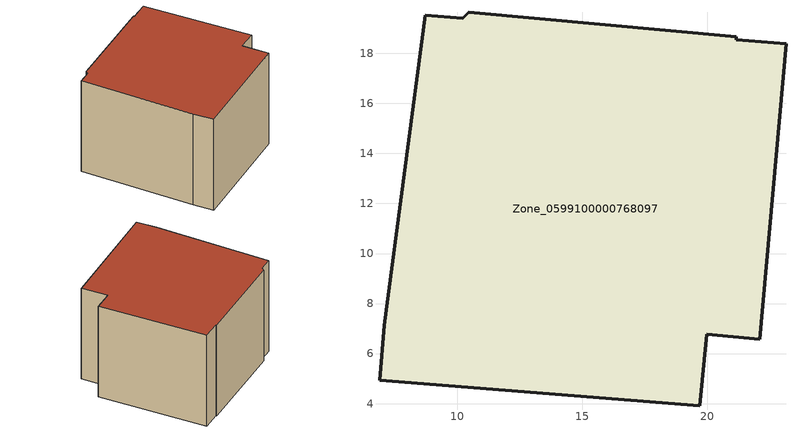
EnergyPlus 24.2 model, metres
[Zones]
Zone_0599100000768097
 floor ground (C_G): 10.48,19.64 21.16,18.66 21.15,18.55 23.15,18.39 22.09,6.58 19.97,6.77 19.7,3.91 6.9,4.94 7.09,7.14 8.73,19.52 10.22,19.4 z0
 wall outside (C_F): 8.73,19.52 7.09,7.14 6.9,4.94 19.7,3.91 19.97,6.77 22.09,6.58 23.15,18.39 21.15,18.55 21.16,18.66 10.48,19.64 10.22,19.4 8.73,19.52 z0:10.79
 roof outside (C_R): 22.09,6.58 23.15,18.39 21.15,18.55 21.16,18.66 10.48,19.64 10.22,19.4 8.73,19.52 7.09,7.14 6.9,4.94 19.7,3.91 19.97,6.77 z10.79
[BUILDING]
Pand.0599100000768097: North Axis=0; Terrain=City; Loads Convergence Tolerance Value=0.04; Temperature Convergence Tolerance Value=0.4; Solar Distribution=FullExterior; Maximum Number of Warmup Days=25; Minimum Number of Warmup Days=1
[Site:Location]
Rotterdam.The.Hague.AP_ZH_NLD Design_Conditions: Latitude=51.96; Longitude=4.45; Time Zone=1; Elevation=-4.5
[SITE:GROUNDTEMPERATURE:BUILDINGSURFACE]
18, 18, 18, 18, 18, 18, 18, 18, 18, 18, 18, 18
[MATERIAL] Thermal Absorptance=0.9; Solar Absorptance=0.7; Visible Absorptance=0.7
Name | Roughness | Thickness | Conductivity | Density | Specific Heat
G.D.2006-2014 | MediumSmooth | 0.15 | 0.06 | 540 | 1210
F.D.2006-2014 | Rough | 0.3 | 0.12 | 1920 | 840
R.D.2006-2014 | MediumRough | 0.2 | 0.08 | 1500 | 1000
[CONSTRUCTION]
C_G: G.D.2006-2014
C_F: F.D.2006-2014
C_R: R.D.2006-2014
[ZONE]
Zone_0599100000768097: Type=1; Multiplier=1; Ceiling Height=Autocalculate; Volume=Autocalculate; Floor Area=autocalculate; Part of Total Floor Area=Yes
[ZONEINFILTRATION:DESIGNFLOWRATE]
Infil_Zone_0599100000768097: Zone or ZoneList or Space or SpaceList=Zone_0599100000768097; Schedule=AlwaysOn; Design Flow Rate Calculation Method=Flow/Area; Flow Rate per Floor Area=0.0021; Constant Term Coefficient=1; Temperature Term Coefficient=0; Velocity Term Coefficient=0; Velocity Squared Term Coefficient=0
[HVACTEMPLATE:ZONE:IDEALLOADSAIRSYSTEM]
Zone_0599100000768097: Maximum Heating Supply Air Temperature=50; Minimum Cooling Supply Air Temperature=13; Maximum Heating Supply Air Humidity Ratio=0.0156; Minimum Cooling Supply Air Humidity Ratio=0.0077; Heating Limit=NoLimit; Cooling Limit=NoLimit; Dehumidification Control Type=ConstantSensibleHeatRatio; Cooling Sensible Heat Ratio=0.7; Dehumidification Setpoint=60; Humidification Control Type=None; Humidification Setpoint=30; Outdoor Air Method=None; Outdoor Air Flow Rate per Person=0.00944; Outdoor Air Flow Rate per Zone Floor Area=0; Outdoor Air Flow Rate per Zone=0; Demand Controlled Ventilation Type=None; Outdoor Air Economizer Type=NoEconomizer; Heat Recovery Type=None; Sensible Heat Recovery Effectiveness=0.7; Latent Heat Recovery Effectiveness=0.65
[ZONECONTROL:THERMOSTAT]
ThermostatControl_Zone_0599100000768097: Zone or ZoneList=Zone_0599100000768097; Control Type Schedule=DualSetpointControlType; Control 1=Thermostat_Zone_0599100000768097; Temperature Difference Between Cutout And Setpoint=0
[THERMOSTATSETPOINT:DUALSETPOINT]
Thermostat_Zone_0599100000768097: Heating Setpoint Temperature Schedule=HeatingSetpoint_Zone_0599100000768097; Cooling Setpoint Temperature Schedule=CoolingSetpoint_Zone_0599100000768097
[SCHEDULE:COMPACT]
HeatingSetpoint_Zone_0599100000768097: Through: 12/31, For: AllDays, Until: 24:00, 21
CoolingSetpoint_Zone_0599100000768097: Through: 12/31, For: AllDays, Until: 24:00, 24
DualSetpointControlType: Through: 12/31, For: AllDays, Until: 24:00, 4
AlwaysOn: Through: 12/31, For: AllDays, Until: 24:00, 1
